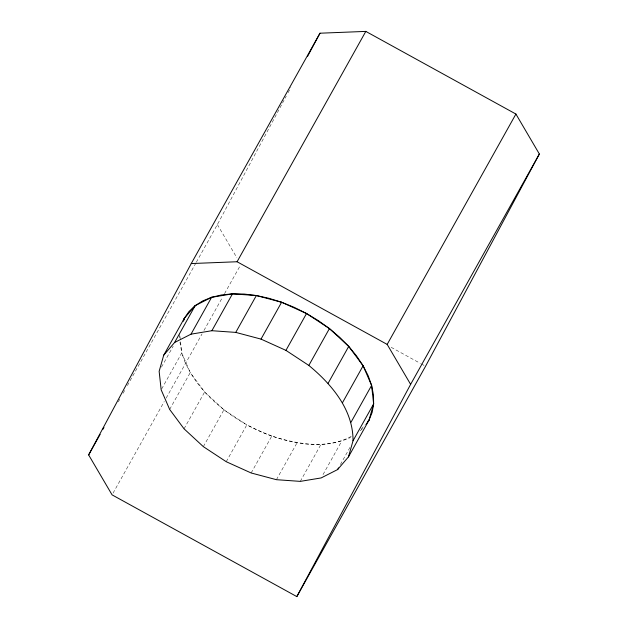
<?xml version="1.0" encoding="UTF-8"?>
<svg xmlns="http://www.w3.org/2000/svg" width="628" height="628" viewBox="0 0 628 628"><rect width="100%" height="100%" fill="white"/><g stroke="black" fill="none" stroke-linecap="round" stroke-linejoin="round"><path stroke-width="0.47" stroke-dasharray="3.14 2.35" d="M196.321 262.245L217.374 224.565L282.082 103.887M282.545 103.023L286.242 96.131M288.095 92.677L290.866 87.512M118.315 401.826L119.744 399.259M123.096 393.261L125.49 388.983M127.406 385.553L195.842 263.101M161.482 367.129L173.187 346.193M161.639 388.991L181.767 352.975L180.487 341.287M113.04 493.161L164.246 401.528M166.161 398.105L202.059 333.884M203.967 330.454L222.634 297.06M224.549 293.629L240.343 265.377M169.662 409.44L190.26 372.585L181.767 352.975L179.891 341.695M184.051 428.822L204.649 391.966L190.26 372.585L185.229 362.725L181.767 352.975M203.346 446.649L223.945 409.794L204.649 391.966L196.776 382.389L190.26 372.585M226.237 461.713L246.835 424.858C277.914 440.997 316.873 452.71 350.597 437.488M251.161 472.978L271.759 436.122C297.656 444.169 328.35 450.009 352.991 435.361M276.422 479.69L297.02 442.834M300.294 481.378L320.892 444.522M323.028 474.58L341.75 441.076M340.392 464.555L350.22 446.971M361.202 429.207L364.821 424.983M360.244 430.777L362.992 428.186M271.759 436.122C246.396 426.805 223.011 411.866 204.649 391.966M391.189 347.323L420.399 363.408M421.262 363.879L424.701 365.779M223.945 409.794L246.835 424.858M217.374 224.565L236.913 257.857M179.953 336.412L180.377 340.305M179.741 334.465L179.812 338.076"/><path stroke-width="0.94" d="M183.282 320.892L184.318 318.325L195.19 305.648L211.612 297.303L232.478 293.857L256.35 295.545L281.611 302.249L306.535 313.521L329.425 328.577L348.721 346.413L363.11 365.786L371.603 385.404L373.629 403.914L372.161 412.353L369.052 420.054L348.454 456.909L337.581 469.587L321.151 477.932L300.294 481.378L276.422 479.69L251.161 472.978L226.237 461.713L203.346 446.649L184.051 428.822L169.662 409.44L161.168 389.831L159.143 371.321L163.72 355.181L184.318 318.325L189.004 311.488L195.19 305.648L202.773 300.891L211.612 297.303L221.574 294.94L232.478 293.857L244.135 294.053L256.35 295.545L268.917 298.292L281.611 302.249L294.226 307.351L306.535 313.521L318.333 320.633L329.425 328.577L339.607 337.22L348.721 346.413L356.594 355.99L363.11 365.786L368.134 375.654L371.603 385.404L373.448 394.879L373.629 403.914L369.052 420.054L365.928 424.606M183.557 321.01L184.318 318.325M348.454 456.909L353.03 440.77L373.629 403.914M88.642 454.915L191.25 263.556L319.982 33.206L365.818 31.4L515.918 114.053L539.358 154.009L425.556 366.25L296.824 596.6L112.082 494.872L88.642 454.915L100.127 434.364M307.508 56.473L319.982 33.206M296.824 596.6L410.626 384.36L539.358 154.009M103 429.23L103.958 427.519M163.72 355.181L174.592 342.503L195.19 305.648M174.592 342.503L191.022 334.159L211.612 297.303M191.25 263.556L237.086 261.75L365.818 31.4M191.022 334.159L211.879 330.713L232.478 293.857M211.879 330.713L235.751 332.4L256.35 295.545M235.751 332.4L261.012 339.104L281.611 302.249M261.012 339.104L285.936 350.377L306.535 313.521M353.03 440.77C353.226 409.66 331.576 384.218 308.827 365.433L329.425 328.577M328.122 383.268L348.721 346.413M342.511 402.65L363.11 365.786M410.626 384.36L387.178 344.411L515.918 114.053M351.005 422.259L371.603 385.404M337.581 469.587L338.516 467.907M367.843 421.459L369.052 420.054M237.086 261.75L387.178 344.411M285.936 350.377L308.827 365.433"/></g></svg>
